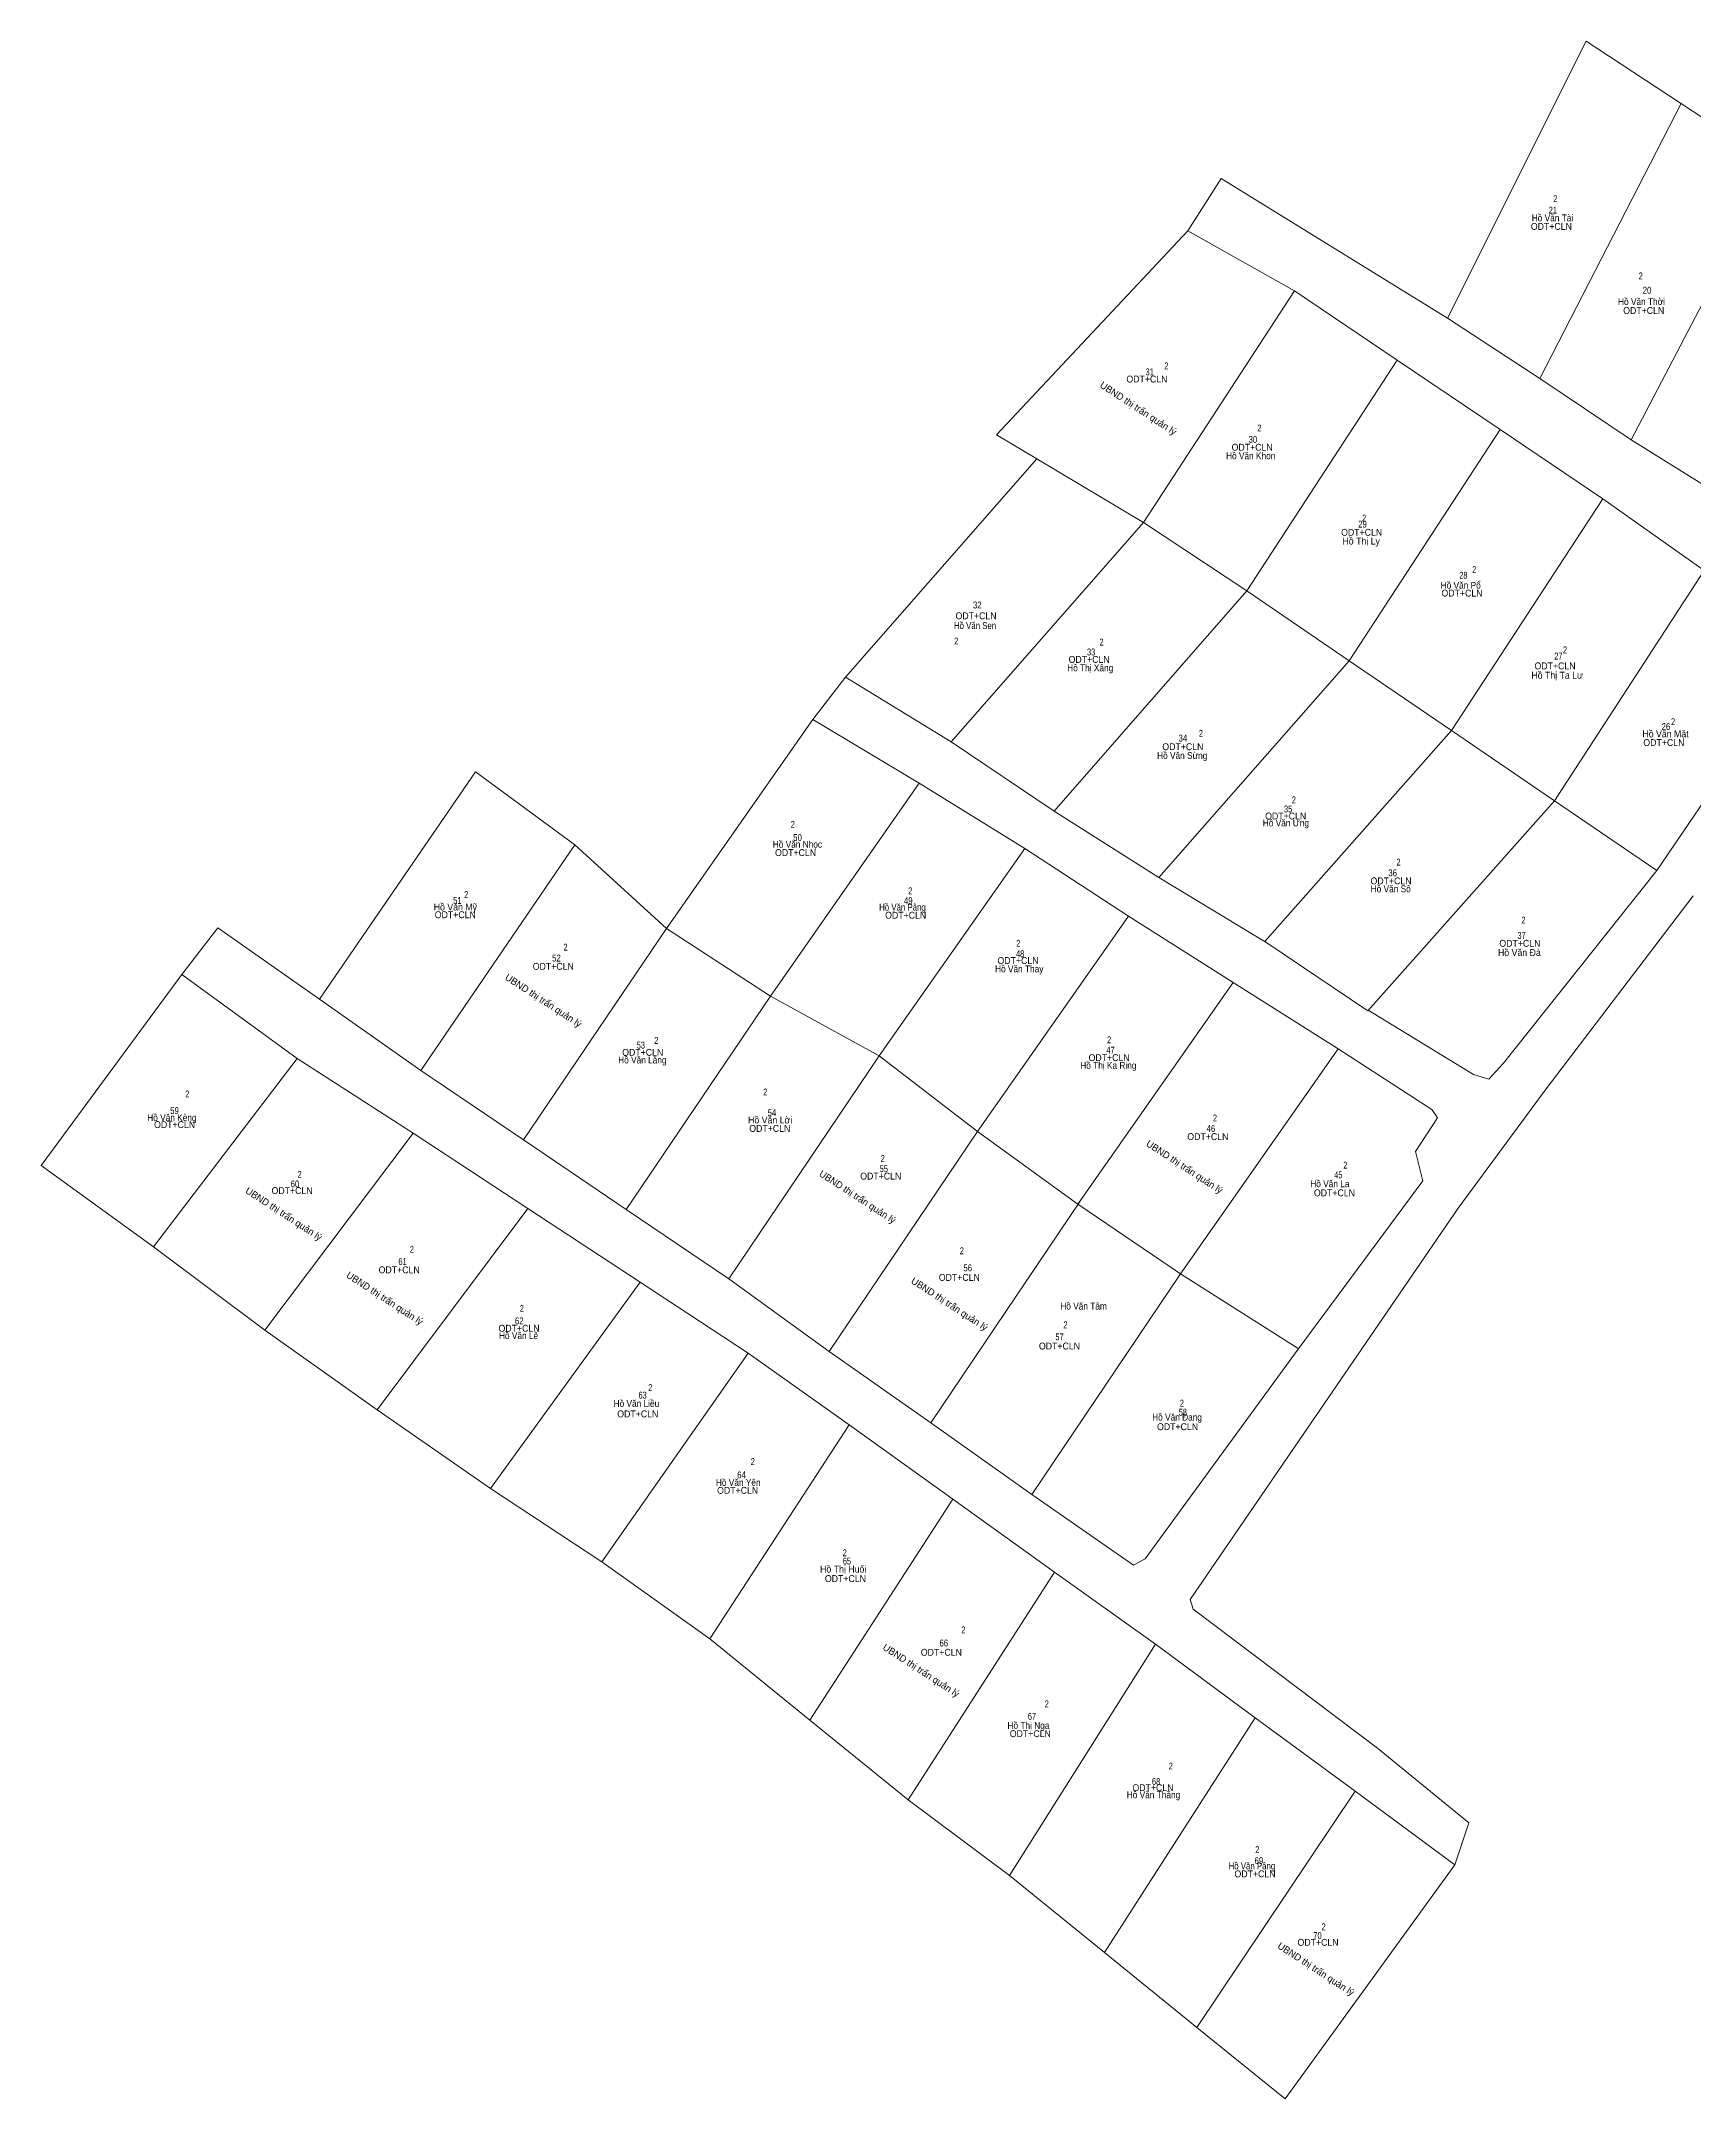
# Model space of a CAD drawing. Header units: metres. Extents: x 535604 to 536043, y 1839074 to 1839455.
# Drawn here: x 535603.5 to 535843.5, y 1839074.3 to 1839373 of the extents above; entities that cross this region are included whole.
import ezdxf
from ezdxf.enums import TextEntityAlignment as Align

# ---------------------------------------------------------------- set-up
doc = ezdxf.new("R2010")
doc.units = ezdxf.units.M
doc.header["$LTSCALE"] = 0.4
doc.layers.add('10', color=7, linetype='Continuous', lineweight=13)
for name, color, linetype in [('16', 7, 'Continuous'), ('17', 7, 'Continuous'), ('18', 7, 'Continuous'), ('19', 7, 'Continuous')]:
    doc.layers.add(name, color=color, linetype=linetype)

msp = doc.modelspace()

# ---------------------------------------------------------------- linework, layer by layer
at = {"layer": '10'}
for p, q in [((535841.67, 1839363.96), (535821.11, 1839324.04)), ((535774.86, 1839353.09), (535770.04, 1839345.49)), ((535807.71, 1839332.79), (535774.86, 1839353.09)), ((535742.26, 1839315.87), (535770.04, 1839345.49)), ((535763.56, 1839303.13), (535785.52, 1839336.78)), ((535800.44, 1839326.72), (535778.58, 1839293.22)), ((535800.44, 1839326.72), (535815.37, 1839316.66)), ((535748.11, 1839312.37), (535742.26, 1839315.87)), ((535815.37, 1839316.66), (535793.45, 1839283.08)), ((535815.37, 1839316.66), (535830.3, 1839306.6)), ((535867.38, 1839294.54), (535834.41, 1839315.15)), ((535720.3, 1839280.7), (535748.11, 1839312.37)), ((535830.3, 1839306.6), (535808.32, 1839272.94)), ((535830.3, 1839306.6), (535844.99, 1839296.2)), ((535735.66, 1839271.31), (535763.56, 1839303.13)), ((535823.25, 1839262.76), (535844.99, 1839296.2)), ((535750.59, 1839261.26), (535778.58, 1839293.22)), ((535765.79, 1839251.61), (535793.45, 1839283.08)), ((535857.92, 1839281.74), (535838.12, 1839252.62)), ((535720.3, 1839280.7), (535715.59, 1839274.55)), ((535715.59, 1839274.55), (535694.34, 1839244.23)), ((535731.03, 1839265.29), (535715.59, 1839274.55)), ((535781.22, 1839242.3), (535808.32, 1839272.94)), ((535731.03, 1839265.29), (535709.43, 1839234.41)), ((535823.25, 1839262.76), (535796.14, 1839232.25)), ((535838.12, 1839252.62), (535823.25, 1839262.76)), ((535658.63, 1839223.6), (535681.02, 1839256.34)), ((535746.34, 1839255.83), (535725.19, 1839225.71)), ((535838.12, 1839252.62), (535815.86, 1839224.67)), ((535822.03, 1839220.94), (535843.42, 1839248.93)), ((535739.47, 1839214.74), (535761.42, 1839246)), ((535629.19, 1839244.32), (535623.93, 1839237.53)), ((535629.19, 1839244.32), (535643.91, 1839233.96)), ((535694.34, 1839244.23), (535673.54, 1839213.51)), ((535781.22, 1839242.3), (535796.14, 1839232.25)), ((535623.93, 1839237.53), (535603.51, 1839209.83)), ((535776.62, 1839236.36), (535754.06, 1839204.2)), ((535791.85, 1839226.76), (535776.62, 1839236.36)), ((535643.91, 1839233.96), (535658.63, 1839223.6)), ((535709.43, 1839234.41), (535688.46, 1839203.43)), ((535796.22, 1839232.34), (535811.51, 1839223.01)), ((535640.71, 1839225.33), (535619.83, 1839197.99)), ((535703.39, 1839193.37), (535725.19, 1839225.71)), ((535768.95, 1839194.09), (535791.85, 1839226.76)), ((535658.63, 1839223.6), (535673.54, 1839213.51)), ((535822.03, 1839220.94), (535809.28, 1839203.59)), ((535657.52, 1839214.49), (535635.98, 1839185.89)), ((535674.2, 1839203.55), (535657.52, 1839214.49)), ((535688.46, 1839203.43), (535673.54, 1839213.51)), ((535739.46, 1839214.75), (535717.96, 1839182.81)), ((535674.2, 1839203.55), (535652.31, 1839174.35)), ((535690.47, 1839192.89), (535674.2, 1839203.55)), ((535754.37, 1839204.65), (535732.69, 1839172.47)), ((535770.34, 1839146.83), (535809.28, 1839203.59)), ((535688.46, 1839203.43), (535703.39, 1839193.37)), ((535690.47, 1839192.89), (535668.74, 1839162.94)), ((535690.47, 1839192.89), (535706.18, 1839182.57)), ((535747.35, 1839162.03), (535768.95, 1839194.09)), ((535706.18, 1839182.57), (535684.94, 1839152.27)), ((535652.31, 1839174.35), (535668.74, 1839162.94)), ((535720.86, 1839172.16), (535700.59, 1839141.09)), ((535735.89, 1839161.38), (535715.15, 1839129.28)), ((535762.15, 1839151.78), (535763.82, 1839152.7)), ((535750.68, 1839150.77), (535729.41, 1839117.71)), ((535770.34, 1839146.83), (535770.8, 1839145.41)), ((535765.32, 1839140.3), (535744.13, 1839106.73)), ((535779.82, 1839129.64), (535765.32, 1839140.3)), ((535779.82, 1839129.64), (535757.92, 1839095.55)), ((535779.82, 1839129.64), (535794.32, 1839118.98)), ((535729.41, 1839117.71), (535744.13, 1839106.73)), ((535794.32, 1839118.98), (535771.32, 1839084.68)), ((535808.8, 1839108.29), (535794.32, 1839118.98)), ((535810.82, 1839114.37), (535808.8, 1839108.29)), ((535808.8, 1839108.29), (535784.16, 1839074.32)), ((535744.13, 1839106.73), (535757.92, 1839095.55)), ((535757.92, 1839095.55), (535771.32, 1839084.68)), ((535771.32, 1839084.68), (535784.16, 1839074.32))]:
    msp.add_line(p, q, dxfattribs=at)
msp.add_lwpolyline([(535855.27, 1839355.02), (535834.41, 1839315.15), (535821.11, 1839324.04), (535807.71, 1839332.79), (535827.88, 1839373.02)], close=True, dxfattribs=at)
for points in [[(535800.44, 1839326.72), (535785.52, 1839336.78), (535770.04, 1839345.49)], [(535778.58, 1839293.22), (535763.56, 1839303.13), (535748.11, 1839312.37)], [(535823.25, 1839262.76), (535808.32, 1839272.94), (535793.45, 1839283.08), (535778.58, 1839293.22)], [(535720.3, 1839280.7), (535735.66, 1839271.31), (535750.59, 1839261.26), (535765.79, 1839251.61), (535781.25, 1839242.28)], [(535739.46, 1839214.75), (535725.19, 1839225.71), (535709.43, 1839234.41), (535694.34, 1839244.23), (535681.02, 1839256.34), (535666.56, 1839266.93), (535643.91, 1839233.96)], [(535731.03, 1839265.29), (535746.34, 1839255.83), (535761.42, 1839246), (535776.62, 1839236.36)], [(535623.93, 1839237.53), (535640.71, 1839225.33), (535657.52, 1839214.49)], [(535791.85, 1839226.76), (535805.43, 1839217.93), (535806.29, 1839216.73), (535803.1, 1839211.86), (535804.13, 1839207.56)], [(535815.86, 1839224.67), (535813.73, 1839222.36), (535811.51, 1839223.01)], [(535786.03, 1839183.23), (535768.95, 1839194.09), (535754.06, 1839204.2), (535739.47, 1839214.74)], [(535652.31, 1839174.35), (535635.98, 1839185.89), (535619.83, 1839197.99), (535603.51, 1839209.83)], [(535763.82, 1839152.7), (535786.05, 1839183.16), (535804.13, 1839207.56)], [(535703.39, 1839193.37), (535717.96, 1839182.81), (535718.05, 1839182.75)], [(535706.18, 1839182.57), (535720.86, 1839172.16), (535735.89, 1839161.38), (535750.68, 1839150.77), (535765.32, 1839140.3)], [(535717.96, 1839182.81), (535732.69, 1839172.47), (535747.35, 1839162.03), (535762.15, 1839151.78)], [(535668.74, 1839162.94), (535684.94, 1839152.27), (535700.59, 1839141.09), (535715.15, 1839129.28), (535729.41, 1839117.71)], [(535810.82, 1839114.37), (535797.56, 1839125.24), (535770.8, 1839145.41)]]:
    msp.add_lwpolyline(points, dxfattribs=at)

# ---------------------------------------------------------------- texts
at = {"layer": '16'}
for s, width, p in [('Hồ Văn Tài', 0.9, (535822.97, 1839346.86)), ('Hồ Văn Thời', 0.9, (535835.895, 1839334.71)), ('Hồ Văn Khon', 0.9, (535779.15, 1839312.33)), ('Hồ Thị Ly', 0.95, (535795.195, 1839299.95)), ('Hồ Văn Pổ', 0.9, (535809.645, 1839293.53)), ('Hồ Văn Sen', 0.85, (535739.12, 1839287.68)), ('Hồ Thị Xâng', 0.9, (535755.845, 1839281.55)), ('Hồ Thị Ta Lư', 0.95, (535823.65, 1839280.47)), ('Hồ Văn Mặt', 0.95, (535839.385, 1839271.96)), ('Hồ Văn Sừng', 0.9, (535769.205, 1839268.83)), ('Hồ Văn Ưng', 0.9, (535784.265, 1839259.03)), ('Hồ Văn Nhọc', 0.9, (535713.33, 1839255.93)), ('Hồ Văn Sô', 0.9, (535799.485, 1839249.47)), ('Hồ Văn Mỹ', 0.95, (535663.66, 1839246.83)), ('Hồ Văn Pâng', 0.85, (535728.58, 1839246.8)), ('Hồ Văn Đà', 0.95, (535818.165, 1839240.22)), ('Hồ Văn Thay', 0.9, (535745.54, 1839237.85)), ('Hồ Văn Lăng', 0.9, (535690.815, 1839224.62)), ('Hồ Thị Ka Ring', 0.9, (535758.48, 1839223.84)), ('Hồ Văn Kèng', 0.9, (535622.5, 1839216.25)), ('Hồ Văn Lời', 0.95, (535709.37, 1839215.91)), ('Hồ Văn La', 0.9, (535790.65, 1839206.66)), ('Hồ Văn Tâm', 0.9, (535754.88, 1839188.9)), ('Hồ Văn Lê', 0.9, (535672.835, 1839184.61)), ('Hồ Văn Liều', 0.9, (535689.95, 1839174.76)), ('Hồ Văn Đang', 0.9, (535768.455, 1839172.77)), ('Hồ Văn Yên', 0.9, (535704.735, 1839163.3)), ('Hồ Thị Huối', 0.95, (535719.975, 1839150.72)), ('Hồ Thị Nga', 0.9, (535746.875, 1839128.03)), ('Hồ Văn Thắng', 0.9, (535765.03, 1839117.96)), ('Hồ Văn Pâng', 0.85, (535779.32, 1839107.63))]:
    msp.add_text(s, height=1, dxfattribs=dict(at, width=width)).set_placement(p, align=Align.CENTER)
for p in [(535762.5568, 1839319.3005), (535676.1768, 1839233.3405), (535769.2668, 1839209.1905), (535638.4768, 1839202.3705), (535721.7868, 1839204.8405), (535653.1368, 1839190.1105), (535735.1368, 1839189.2805), (535731.0268, 1839136.0905), (535788.3568, 1839092.7405)]:
    msp.add_text('UBND thị trấn quản lý', height=1, rotation=326.883, dxfattribs=at).set_placement(p, align=Align.CENTER)
at = {"layer": '17', "width": 0.95}
for p in [(535822.81, 1839345.63), (535836.22, 1839333.42), (535764.08, 1839323.47), (535779.36, 1839313.57), (535795.26, 1839301.22), (535809.83, 1839292.4), (535739.27, 1839289.1), (535755.69, 1839282.77), (535823.34, 1839281.83), (535769.3, 1839270.1), (535839.15, 1839270.7), (535784.23, 1839260.04), (535713.06, 1839254.73), (535799.53, 1839250.62), (535663.65, 1839245.71), (535729.05, 1839245.64), (535818.24, 1839241.56), (535745.36, 1839239.06), (535677.88, 1839238.22), (535690.87, 1839225.73), (535758.59, 1839224.96), (535622.89, 1839215.24), (535709.32, 1839214.69), (535772.93, 1839213.5), (535639.95, 1839205.66), (535725.43, 1839207.77), (535791.31, 1839205.34), (535655.5, 1839194.16), (535736.84, 1839193.06), (535672.91, 1839185.68), (535751.38, 1839183.1), (535690.15, 1839173.25), (535768.53, 1839171.39), (535704.65, 1839162.15), (535720.3, 1839149.34), (535734.23, 1839138.64), (535747.15, 1839126.83), (535764.96, 1839118.99), (535779.78, 1839106.48), (535788.93, 1839096.54)]:
    msp.add_text('ODT+CLN', height=1, dxfattribs=at).set_placement(p, align=Align.CENTER)
at = {"layer": '18'}
for s, width, p in [('21', 0.75, (535823.03, 1839347.99)), ('20', 0.85, (535836.705, 1839336.36)), ('31', 0.75, (535764.48, 1839324.51)), ('30', 0.85, (535779.465, 1839314.71)), ('29', 0.85, (535795.385, 1839302.41)), ('28', 0.8, (535810.035, 1839294.98)), ('32', 0.85, (535739.45, 1839290.67)), ('33', 0.8, (535755.975, 1839283.85)), ('27', 0.8, (535823.825, 1839283.25)), ('34', 0.85, (535769.305, 1839271.35)), ('26', 0.85, (535839.45, 1839273.02)), ('35', 0.8, (535784.575, 1839261.06)), ('50', 0.85, (535713.345, 1839256.91)), ('36', 0.85, (535799.76, 1839251.79)), ('51', 0.75, (535663.94, 1839247.78)), ('49', 0.85, (535729.425, 1839247.74)), ('37', 0.8, (535818.475, 1839242.7)), ('52', 0.85, (535678.33, 1839239.42)), ('48', 0.8, (535745.665, 1839240.03)), ('53', 0.8, (535690.595, 1839226.78)), ('47', 0.8, (535758.785, 1839226.04)), ('59', 0.85, (535622.875, 1839217.27)), ('54', 0.85, (535709.625, 1839216.98)), ('46', 0.85, (535773.37, 1839214.67)), ('55', 0.8, (535725.875, 1839208.84)), ('60', 0.85, (535640.365, 1839206.63)), ('45', 0.8, (535791.875, 1839207.95)), ('61', 0.75, (535655.99, 1839195.37)), ('56', 0.85, (535738.06, 1839194.45)), ('62', 0.85, (535672.94, 1839186.75)), ('57', 0.8, (535751.385, 1839184.43)), ('63', 0.8, (535690.845, 1839175.97)), ('58', 0.8, (535769.295, 1839173.49)), ('64', 0.85, (535705.205, 1839164.39)), ('65', 0.8, (535720.515, 1839151.88)), ('66', 0.85, (535734.58, 1839139.99)), ('67', 0.8, (535747.385, 1839129.35)), ('68', 0.8, (535765.405, 1839119.9)), ('69', 0.85, (535780.335, 1839108.4)), ('70', 0.85, (535788.845, 1839097.52))]:
    msp.add_text(s, height=1, dxfattribs=dict(at, width=width)).set_placement(p, align=Align.CENTER)
at = {"layer": '19', "width": 0.8}
for p in [(535823.38, 1839349.65), (535835.79, 1839338.44), (535766.91, 1839325.38), (535780.41, 1839316.36), (535795.62, 1839303.29), (535811.61, 1839295.82), (535736.39, 1839285.44), (535757.49, 1839285.28), (535824.8, 1839284.15), (535771.92, 1839272.04), (535840.48, 1839273.73), (535785.41, 1839262.38), (535712.65, 1839258.83), (535800.61, 1839253.35), (535665.23, 1839248.64), (535729.72, 1839249.18), (535818.76, 1839244.94), (535745.4, 1839241.56), (535679.66, 1839241.01), (535692.84, 1839227.46), (535758.59, 1839227.56), (535624.74, 1839219.69), (535708.66, 1839219.98), (535773.96, 1839216.2), (535725.72, 1839210.32), (535792.9, 1839209.36), (535641.04, 1839208.02), (535657.34, 1839197.14), (535737.2, 1839196.93), (535673.32, 1839188.57), (535752.25, 1839186.18), (535691.95, 1839177.06), (535769.16, 1839174.81), (535706.85, 1839166.32), (535720.2, 1839153.09), (535737.43, 1839141.89), (535749.54, 1839131.15), (535767.54, 1839122.13), (535780.11, 1839109.99), (535789.74, 1839098.79)]:
    msp.add_text('2', height=1, dxfattribs=at).set_placement(p, align=Align.CENTER)

doc.saveas('drawing.dxf')
